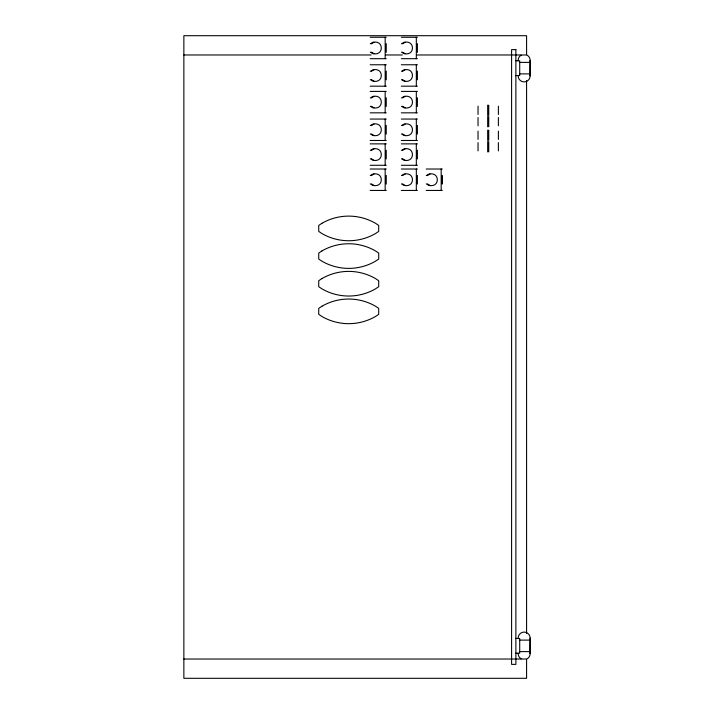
<?xml version="1.0" encoding="UTF-8"?>
<svg xmlns="http://www.w3.org/2000/svg" width="714" height="714" viewBox="0 0 714 714"><rect width="100%" height="100%" fill="white"/><g stroke="black" fill="none" stroke-linecap="round" stroke-linejoin="round"><path stroke-width="1.07" d="M530.1 651.605L530.109 640.11M530.091 74.238L529.984 75.925L530.136 60.369A5.989 5.989 0 0 0 527.146 55.183M530.091 651.944L529.984 653.631L530.136 638.075A5.989 5.989 0 0 0 524.156 632.086A5.989 5.989 0 0 0 518.168 638.075L518.168 638.486M515.454 75.675A5.248 5.248 0 0 1 516.374 75.514L519.703 75.514L519.703 60.779L516.374 60.779A5.248 5.248 0 0 1 515.454 60.619M515.454 653.381A5.248 5.248 0 0 1 516.374 653.221L519.703 653.221L519.703 638.486L516.374 638.486A5.248 5.248 0 0 1 515.454 638.325M370.289 43.813L372.931 42.287A19.831 14.021 90 0 1 377.054 42.287C382.713 43.536 382.713 52.417 377.054 53.666A19.831 14.021 90 0 1 372.931 53.666L370.289 52.14M371.36 43.813L374.002 42.287M401.447 43.813L404.088 42.287A19.831 14.021 90 0 1 408.212 42.287C413.87 43.536 413.87 52.417 408.212 53.666A19.831 14.021 90 0 1 404.088 53.666L401.447 52.14M402.517 43.813L405.159 42.287M370.289 71.302L372.931 69.785A19.831 14.021 90 0 1 377.054 69.785C382.713 71.025 382.713 79.914 377.054 81.164A19.831 14.021 90 0 1 372.931 81.164L370.289 79.638M371.36 71.302L374.002 69.785M401.447 71.302L404.088 69.785A19.831 14.021 90 0 1 408.212 69.785C413.87 71.025 413.87 79.914 408.212 81.164A19.831 14.021 90 0 1 404.088 81.164L401.447 79.638M402.517 71.302L405.159 69.785M370.289 97.952L372.931 96.426A19.831 14.021 90 0 1 377.054 96.426C382.713 97.675 382.713 106.556 377.054 107.805A19.831 14.021 90 0 1 372.931 107.805L370.289 106.279M371.36 97.952L374.002 96.426M401.447 97.952L404.088 96.426A19.831 14.021 90 0 1 408.212 96.426C413.87 97.675 413.87 106.556 408.212 107.805A19.831 14.021 90 0 1 404.088 107.805L401.447 106.279M402.517 97.952L405.159 96.426M370.289 125.602L372.931 124.084A19.831 14.021 90 0 1 377.054 124.084C382.713 125.325 382.713 134.214 377.054 135.464A19.831 14.021 90 0 1 372.931 135.464L370.289 133.937M371.36 125.602L374.002 124.084M401.447 125.602L404.088 124.084A19.831 14.021 90 0 1 408.212 124.084C413.87 125.325 413.87 134.214 408.212 135.464A19.831 14.021 90 0 1 404.088 135.464L401.447 133.937M402.517 125.602L405.159 124.084M370.289 150.422L372.931 148.896A19.831 14.021 90 0 1 377.054 148.896C382.713 150.145 382.713 159.026 377.054 160.275A19.831 14.021 90 0 1 372.931 160.275L370.289 158.749M371.36 150.422L374.002 148.896M401.447 150.422L404.088 148.896A19.831 14.021 90 0 1 408.212 148.896C413.87 150.145 413.87 159.026 408.212 160.275A19.831 14.021 90 0 1 404.088 160.275L401.447 158.749M402.517 150.422L405.159 148.896M370.289 175.564L372.931 174.046A19.831 14.021 90 0 1 377.054 174.046C382.713 175.287 382.713 184.176 377.054 185.426A19.831 14.021 90 0 1 372.931 185.426L370.289 183.9M371.36 175.564L374.002 174.046M401.447 175.564L404.088 174.046A19.831 14.021 90 0 1 408.212 174.046C413.87 175.287 413.87 184.176 408.212 185.426A19.831 14.021 90 0 1 404.088 185.426L401.447 183.9M402.517 175.564L405.159 174.046M426.303 175.564L428.944 174.046A19.831 14.021 90 0 1 433.068 174.046C438.726 175.287 438.726 184.176 433.068 185.426A19.831 14.021 90 0 1 428.944 185.426L426.303 183.9M427.374 175.564L430.015 174.046M370.173 37.271L386.238 37.271M401.33 37.271L417.395 37.271M183.864 54.978L371.128 54.978M385.622 54.978L402.348 54.978M416.833 54.978L526.584 54.978L526.584 35.7L183.864 35.7L183.864 678.3L526.584 678.3L526.584 659.022L183.864 659.022M370.173 58.691L386.238 58.691M401.33 58.691L417.395 58.691M530.136 60.369L530.091 62.056M519.435 62.395L529.342 62.395M370.173 64.76L386.238 64.76M401.33 64.76L417.395 64.76M519.435 73.89L529.342 73.89M370.173 86.18L386.238 86.18M401.33 86.18L417.395 86.18M370.173 91.41L386.238 91.41M401.33 91.41L417.395 91.41M370.173 112.83L386.238 112.83M401.33 112.83L417.395 112.83M370.173 119.059L386.238 119.059M401.33 119.059L417.395 119.059M370.173 140.48L386.238 140.48M401.33 140.48L417.395 140.48M370.173 143.871L386.238 143.871M401.33 143.871L417.395 143.871M370.173 165.291L386.238 165.291M401.33 165.291L417.395 165.291M370.173 169.022L386.238 169.022M401.33 169.022L417.395 169.022M426.187 169.022L442.252 169.022M370.173 190.442L386.238 190.442M401.33 190.442L417.395 190.442M426.187 190.442L442.252 190.442M530.136 638.075L530.091 639.762M519.435 640.11L529.342 640.11M519.435 651.605L529.342 651.605M405.159 53.666L402.517 52.14M374.002 53.666L371.36 52.14M405.159 81.164L402.517 79.638M374.002 81.164L371.36 79.638M405.159 107.805L402.517 106.279M374.002 107.805L371.36 106.279M405.159 135.464L402.517 133.937M374.002 135.464L371.36 133.937M405.159 160.275L402.517 158.749M374.002 160.275L371.36 158.749M430.015 185.426L427.374 183.9M405.159 185.426L402.517 183.9M374.002 185.426L371.36 183.9M530.1 62.395L530.109 73.89M526.584 80.611L526.584 633.389M518.168 60.779L518.168 60.369A5.989 5.989 0 0 1 521.166 55.183M518.168 75.514L518.168 75.925A5.989 5.989 0 0 0 524.156 81.914A5.989 5.989 0 0 0 530.136 75.925M518.168 653.221L518.168 653.631A5.989 5.989 0 0 0 521.166 658.817M498.381 106.172L498.381 114.454M498.381 117.515L498.381 125.789M498.381 131.153L498.381 139.426M498.381 142.621L498.381 150.895M488.742 105.136L488.742 115.481M488.742 116.48L488.742 126.824M488.742 130.118L488.742 140.462M488.742 141.586L488.742 151.93M487.671 105.136L487.671 115.481M487.671 116.48L487.671 126.824M487.671 130.118L487.671 140.462M487.671 141.586L487.671 151.93M478.032 106.172L478.032 114.454M478.032 117.515L478.032 125.789M478.032 131.153L478.032 139.426M478.032 142.621L478.032 150.895M442.252 175.367L442.252 184.096M441.716 175.912L441.716 183.552M441.181 169.022L441.181 190.442M417.395 43.616L417.395 52.336M417.395 71.105L417.395 79.834M417.395 97.756L417.395 106.475M417.395 125.405L417.395 134.134M417.395 150.226L417.395 158.945M417.395 175.367L417.395 184.096M416.324 37.271L416.324 58.691M416.324 64.76L416.324 86.18M416.324 91.41L416.324 112.83M416.324 119.059L416.324 140.48M416.324 143.871L416.324 165.291M416.324 169.022L416.324 190.442M386.238 43.616L386.238 52.336M386.238 71.105L386.238 79.834M386.238 97.756L386.238 106.475M386.238 125.405L386.238 134.134M386.238 150.226L386.238 158.945M386.238 175.367L386.238 184.096M385.167 37.271L385.167 58.691M385.167 64.76L385.167 86.18M385.167 91.41L385.167 112.83M385.167 119.059L385.167 140.48M385.167 143.871L385.167 165.291M385.167 169.022L385.167 190.442M530.136 653.631A5.989 5.989 0 0 1 527.146 658.817M321.943 223.286L318.73 225.428L318.73 231.425L321.943 233.567A53.55 53.55 0 0 0 375.493 233.567L378.706 231.425L378.706 225.428L375.493 223.286A53.55 53.55 0 0 0 321.943 223.286M321.943 250.926L318.73 253.077L318.73 259.066L321.943 261.208A53.55 53.55 0 0 0 375.493 261.208L378.706 259.066L378.706 253.077L375.493 250.926A53.55 53.55 0 0 0 321.943 250.926M321.943 278.567L318.73 280.718L318.73 286.707L321.943 288.858A53.55 53.55 0 0 0 375.493 288.858L378.706 286.707L378.706 280.718L375.493 278.567A53.55 53.55 0 0 0 321.943 278.567M321.943 306.217L318.73 308.359L318.73 314.347L321.943 316.498A53.55 53.55 0 0 0 375.493 316.498L378.706 314.347L378.706 308.359L375.493 306.217A53.55 53.55 0 0 0 321.943 306.217M515.874 49.623L511.59 49.623L511.59 664.377L515.874 664.377L515.874 49.623"/></g></svg>
